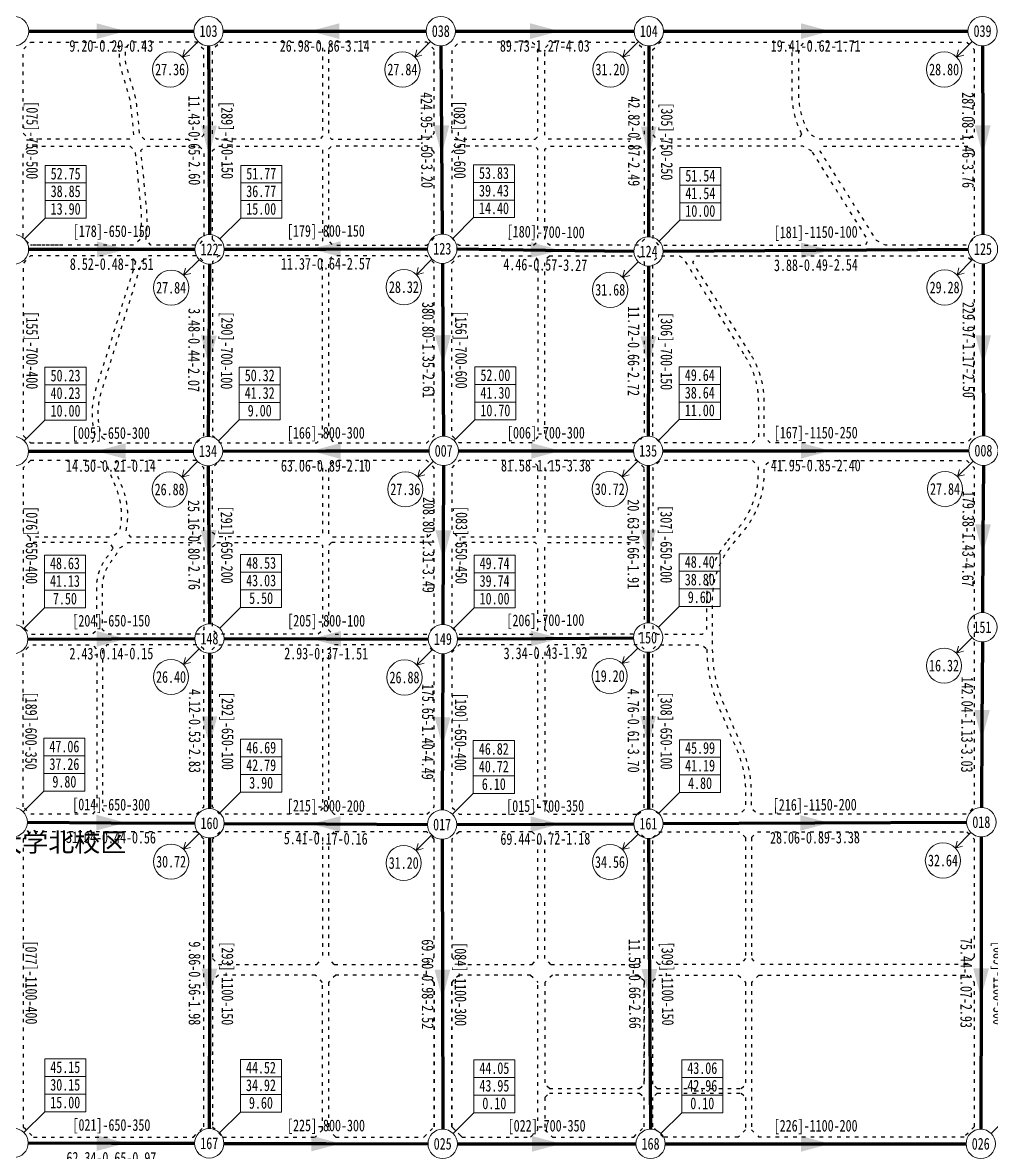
# Model space of a CAD drawing. Header units: millimetres. Extents: x 19715 to 35549, y 3563 to 14826.
# Drawn here: x 28550 to 31851, y 7325 to 11174 of the extents above; entities that cross this region are included whole.
import ezdxf
from ezdxf.enums import TextEntityAlignment as Align

# ---------------------------------------------------------------- set-up
doc = ezdxf.new("R2010")
doc.units = ezdxf.units.MM
doc.linetypes.add('ACAD_ISO03W100', pattern=[30, 12, -18])
doc.layers.get('0').update_dxf_attribs({"color": 9, "linetype": 'ACAD_ISO03W100'})
for name, color, linetype, lineweight in [('上管段标注', 93, 'Continuous', 13), ('下管段标注', 93, 'Continuous', 13), ('管段', 4, 'Continuous', 70), ('节点', 30, 'Continuous', 13), ('节点压力', 6, 'Continuous', 13), ('节点流量', 40, 'Continuous', 13)]:
    doc.layers.add(name, color=color, linetype=linetype, lineweight=lineweight)
doc.styles.add('样式 2', font='simhei.ttf')
doc.styles.add('管段仿宋', font='simfang.ttf', dxfattribs={"width": 0.75})
doc.styles.add('节点仿宋', font='simfang.ttf', dxfattribs={"width": 0.75})

msp = doc.modelspace()

# ---------------------------------------------------------------- linework, layer by layer
for p, q in [((28577.4, 8417.2), (28552.4, 8392.2)), ((28552.4, 8392.2), (28552.4, 7990.2)), ((29142.4, 8417.2), (28577.4, 8417.2)), ((29167.4, 8392.2), (29142.4, 8417.2)), ((29167.4, 7985.2), (29167.4, 8392.2)), ((31013.4, 8397.2), (31013.4, 7985.2)), ((28552.4, 7990.2), (28552.4, 7412.2)), ((29167.4, 7412.2), (29167.4, 7985.2)), ((29217.4, 7929.2), (29197.4, 7909.2)), ((29547.2, 7929.2), (29217.4, 7929.2)), ((29572.2, 7904.2), (29547.2, 7929.2)), ((29617.2, 7929.2), (29592.2, 7904.2)), ((29927.4, 7929.2), (29617.2, 7929.2)), ((29952.4, 7904.2), (29927.4, 7929.2)), ((29952.4, 7904.2), (29927.4, 7929.2)), ((30012.4, 7904.2), (30037.4, 7929.2)), ((30037.4, 7929.2), (30012.4, 7904.2)), ((30199.2, 7929.2), (30037.4, 7929.2)), ((30280.9, 7929.2), (30199.2, 7929.2)), ((30280.9, 7929.2), (30305.9, 7904.2)), ((30354.9, 7929.2), (30329.9, 7904.2)), ((30647.4, 7929.2), (30354.9, 7929.2)), ((30647.4, 7929.2), (30667.4, 7909.2)), ((30667.4, 7909.2), (30647.4, 7929.2)), ((30697.4, 7909.2), (30717.4, 7929.2)), ((30717.4, 7929.2), (30988.4, 7929.2)), ((30988.4, 7929.2), (31013.4, 7904.2)), ((31058.4, 7929.2), (31033.4, 7904.2)), ((31058.4, 7929.2), (31767.4, 7929.2)), ((31767.4, 7929.2), (31792.4, 7904.2)), ((29197.4, 7909.2), (29197.4, 7412.2)), ((29572.2, 7402.2), (29572.2, 7904.2)), ((29592.2, 7904.2), (29592.2, 7402.2)), ((29952.4, 7412.2), (29952.4, 7904.2)), ((29952.4, 7412.2), (29952.4, 7904.2)), ((29952.4, 7904.2), (29952.4, 7412.2)), ((30012.4, 7412.2), (30012.4, 7904.2)), ((30012.4, 7904.2), (30012.4, 7412.2)), ((30012.4, 7904.2), (30012.4, 7412.2)), ((30305.9, 7402.2), (30305.9, 7904.2)), ((30329.9, 7904.2), (30329.9, 7557.2)), ((30667.4, 7909.2), (30667.4, 7557.2)), ((30667.4, 7557.2), (30667.4, 7909.2)), ((30697.4, 7557.2), (30697.4, 7909.2)), ((31013.4, 7904.2), (31013.4, 7557.2)), ((31033.4, 7904.2), (31033.4, 7402.2)), ((31792.4, 7904.2), (31792.4, 7412.2)), ((30344.9, 7542.2), (30329.9, 7557.2)), ((30652.4, 7542.2), (30667.4, 7557.2)), ((30712.4, 7542.2), (30697.4, 7557.2)), ((30998.4, 7542.2), (31013.4, 7557.2)), ((30329.9, 7512.2), (30344.9, 7527.2)), ((30329.9, 7512.2), (30329.9, 7402.2)), ((30344.9, 7542.2), (30652.4, 7542.2)), ((30344.9, 7527.2), (30652.4, 7527.2)), ((30652.4, 7527.2), (30667.4, 7512.2)), ((30667.4, 7412.2), (30667.4, 7512.2)), ((30712.4, 7527.2), (30697.4, 7512.2)), ((30697.4, 7412.2), (30697.4, 7512.2)), ((30712.4, 7542.2), (30998.4, 7542.2)), ((30712.4, 7527.2), (30998.4, 7527.2)), ((30998.4, 7527.2), (31013.4, 7512.2)), ((31013.4, 7512.2), (31013.4, 7402.2)), ((28552.4, 7412.2), (28587.4, 7377.2)), ((29132.4, 7377.2), (29167.4, 7412.2)), ((29197.4, 7412.2), (29232.4, 7377.2)), ((29572.2, 7402.2), (29547.2, 7377.2)), ((29617.2, 7377.2), (29592.2, 7402.2)), ((29917.4, 7377.2), (29952.4, 7412.2)), ((29917.4, 7377.2), (29952.4, 7412.2)), ((30047.4, 7377.2), (30012.4, 7412.2)), ((30012.4, 7412.2), (30047.4, 7377.2)), ((30280.9, 7377.2), (30305.9, 7402.2)), ((30329.9, 7402.2), (30354.9, 7377.2)), ((30632.4, 7377.2), (30667.4, 7412.2)), ((30632.4, 7377.2), (30667.4, 7412.2)), ((30732.4, 7377.2), (30697.4, 7412.2)), ((31013.4, 7402.2), (30988.4, 7377.2)), ((31033.4, 7402.2), (31058.4, 7377.2)), ((28587.4, 7377.2), (29132.4, 7377.2)), ((29232.4, 7377.2), (29547.2, 7377.2)), ((29617.2, 7377.2), (29825.7, 7377.2)), ((29825.7, 7377.2), (29917.4, 7377.2)), ((30047.4, 7377.2), (30280.9, 7377.2)), ((30354.9, 7377.2), (30632.4, 7377.2)), ((30988.4, 7377.2), (30732.4, 7377.2)), ((31757.4, 7377.2), (31058.4, 7377.2))]:
    msp.add_line(p, q)
at = {"flags": 128}
for points in [[(28577.4, 11107.2), (28859.2, 11107.2), (28879.2, 11087.2), (28879.2, 11054.4, 0.070121), (28883.8, 11021.9), (28912, 10923.8, -0.045408), (28918.3, 10891.3), (28928.1, 10791.6), (28914.6, 10776.7), (28572.4, 10776.7), (28552.4, 10796.7), (28552.4, 11082.2), (28577.4, 11107.2)], [(28950.2, 10435), (28927.4, 10415.2), (28577.4, 10415.2), (28552.4, 10440.2), (28552.4, 10732.7), (28572.4, 10752.7), (28917, 10752.7), (28933.4, 10737.7), (28951.7, 10552.9, -0.055548), (28950.2, 10435)], [(28970.4, 10435, 0.054416), (28971.6, 10554.9), (28953.5, 10737.7), (28967.1, 10752.7), (29152.4, 10752.7), (29167.4, 10737.7), (29167.4, 10435.2), (29147.4, 10415.2), (28987.6, 10415.2), (28970.4, 10435)], [(28935.3, 10359.8, -0.008918), (28930, 10341.5), (28798.9, 9922.5, 0.154446), (28799.5, 9761.1, 0.154446)], [(28820.6, 9761), (28847.8, 9742.3), (29142.4, 9742.3), (29167.4, 9767.3), (29167.4, 10359.2), (29147.4, 10379.2), (28980.8, 10379.2), (28956, 10359.7, -0.011374), (28949.1, 10335.6), (28818, 9916.6, 0.16128), (28820.6, 9761)], [(31011.9, 10036.7, -0.141769), (31056.7, 9881.8), (31056.7, 9762.4), (31036.7, 9742.4), (30722.4, 9742.4), (30697.4, 9767.4), (30697.4, 10359.2), (30717.4, 10379.2), (30787.3, 10379.2), (30800, 10372.2), (31011.9, 10036.7)], [(31028.8, 10047.4), (30833.8, 10356.1), (30846.5, 10379.2), (31767.4, 10379.2), (31792.4, 10354.2), (31792.4, 9767.4), (31767.4, 9742.4), (31096.7, 9742.4), (31076.7, 9762.4), (31076.7, 9881.8, 0.141769), (31028.8, 10047.4)], [(28577.4, 9682.3), (28552.4, 9657.3), (28552.4, 9442.3), (28572.4, 9422.3), (28855.3, 9422.3), (28880.9, 9441.5, 0.157155), (28870.5, 9583.8), (28838, 9664), (28810.6, 9682.3), (28577.4, 9682.3)], [(29142.4, 9682.3), (28872.1, 9682.3), (28859.7, 9663.8), (28889, 9591.3, -0.152106), (28901.5, 9441.6), (28916.4, 9422.3), (29152.4, 9422.3), (29167.4, 9437.3), (29167.4, 9657.3), (29142.4, 9682.3)], [(30952.3, 9408), (30990, 9453.5, 0.174747), (31056.7, 9638.5), (31056.7, 9662.4), (31036.7, 9682.4), (30722.4, 9682.4), (30697.4, 9657.4), (30697.4, 9105.4), (30712.4, 9090.4), (30866, 9090.4), (30881, 9105.4), (30881, 9210.2, -0.174747), (30952.3, 9408)], [(30939.7, 8851.5, -0.10027), (30901, 9042.2), (30901, 9210.2, -0.174747), (30967.7, 9395.3), (31005.4, 9440.7, 0.174747), (31076.7, 9638.5), (31076.7, 9662.4), (31096.7, 9682.4), (31767.4, 9682.4), (31792.4, 9657.4), (31792.4, 9409.4), (31792.4, 8502.2), (31767.4, 8477.2), (31053.4, 8477.2), (31033.4, 8497.2), (31033.4, 8546.5, 0.10027), (31001.1, 8706), (30939.7, 8851.5)], [(28858.7, 9384.4), (28847.6, 9402.3), (28572.4, 9402.3), (28552.4, 9382.3), (28552.4, 9115.3), (28577.4, 9090.3), (28787.7, 9090.3), (28802.7, 9105.3), (28802.7, 9254.9, -0.156137), (28836.6, 9351.2), (28840.4, 9356.1, 0.03626), (28858.7, 9384.4)], [(28881.1, 9384.1), (28909.3, 9402.3), (29152.4, 9402.3), (29167.4, 9387.3), (29167.4, 9105.3), (29152.4, 9090.3), (28837.7, 9090.3), (28822.7, 9105.3), (28822.7, 9254.6, -0.155658), (28852.6, 9339.1), (28856.3, 9344.1, 0.04669), (28881.1, 9384.1)], [(30881, 9039.4, 0.098865), (30921.2, 8843.7), (30982.7, 8698.3, -0.10027), (31013.4, 8546.5), (31013.4, 8497.2), (30993.4, 8477.2), (30717.4, 8477.2), (30697.4, 8497.2), (30697.4, 9039.4), (30712.4, 9054.4), (30866, 9054.4), (30881, 9039.4)]]:
    msp.add_lwpolyline(points, format="xyb", dxfattribs=at)
for points in [[(29167.4, 11082.2), (29142.4, 11107.2), (28919.2, 11107.2), (28899.2, 11087.2), (28899.2, 11054.4, 0.070121), (28903, 11027.5), (28931.2, 10929.4, -0.045408), (28938.2, 10893.3), (28948.2, 10791.6), (28964.7, 10776.7), (29152.4, 10776.7), (29167.4, 10791.7)], [(31203.9, 10794.2), (31193.5, 10776.7), (30712.4, 10776.7), (30697.4, 10791.7), (30697.4, 11082.2), (30722.4, 11107.2), (31150.4, 11107.2), (31170.4, 11087.2), (31170.4, 10934.8, 0.117437)], [(31792.4, 11082.2), (31792.4, 10796.7), (31772.4, 10776.7), (31261.7, 10776.7), (31231.4, 10793.8, -0.128686), (31194.4, 10934.8), (31194.4, 11087.2), (31214.4, 11107.2), (31767.4, 11107.2)]]:
    msp.add_lwpolyline(points, format="xyb", close=True, dxfattribs=at)
for points in [[(29222.4, 11107.2), (29557.2, 11107.2), (29572.2, 11092.2), (29572.2, 10786.7), (29562.2, 10776.7), (29212.4, 10776.7), (29197.4, 10791.7), (29197.4, 11082.2)], [(29952.4, 11082.2), (29927.4, 11107.2), (29769.4, 11107.2), (29607.2, 11107.2), (29592.2, 11092.2), (29592.2, 10786.7), (29602.2, 10776.7), (29932.4, 10776.7), (29952.4, 10796.7)], [(30295.9, 10776.7), (30305.9, 10786.7), (30305.9, 11087.2), (30285.9, 11107.2), (30037.4, 11107.2), (30012.4, 11082.2), (30012.4, 10796.7), (30032.4, 10776.7)], [(30652.4, 10776.7), (30339.9, 10776.7), (30329.9, 10786.7), (30329.9, 11087.2), (30349.9, 11107.2), (30642.4, 11107.2), (30667.4, 11082.2), (30667.4, 10791.7)], [(29197.4, 10435.2), (29197.4, 10737.7), (29212.4, 10752.7), (29562.2, 10752.7), (29572.2, 10742.7), (29572.2, 10430.2), (29557.2, 10415.2), (29217.4, 10415.2)], [(29952.4, 10732.7), (29932.4, 10752.7), (29602.2, 10752.7), (29592.2, 10742.7), (29592.2, 10430.2), (29607.2, 10415.2), (29927.4, 10415.2), (29952.4, 10440.2)], [(30290.9, 10415.2), (30305.9, 10430.2), (30305.9, 10742.7), (30295.9, 10752.7), (30032.4, 10752.7), (30012.4, 10732.7), (30012.4, 10440.2), (30037.4, 10415.2)], [(30667.4, 10737.7), (30667.4, 10435.2), (30647.4, 10415.2), (30344.9, 10415.2), (30329.9, 10430.2), (30329.9, 10742.7), (30339.9, 10752.7), (30652.4, 10752.7)], [(31239.2, 10735.7), (31208.5, 10752.7), (30712.4, 10752.7), (30697.4, 10737.7), (30697.4, 10435.2), (30717.4, 10415.2), (31421.7, 10415.2), (31431, 10432.1)], [(31792.4, 10732.7), (31792.4, 10440.2), (31767.4, 10415.2), (31490, 10415.2), (31459.4, 10432.1), (31267.6, 10735.7), (31276.9, 10752.7), (31772.4, 10752.7)], [(29197.4, 9767.3), (29222.4, 9742.3), (29552.2, 9742.3), (29572.2, 9762.3), (29572.2, 10364.2), (29557.2, 10379.2), (29217.4, 10379.2), (29197.4, 10359.2)], [(29952.4, 10354.2), (29927.4, 10379.2), (29607.2, 10379.2), (29592.2, 10364.2), (29592.2, 9762.3), (29612.2, 9742.3), (29927.4, 9742.3), (29952.4, 9767.3)], [(30305.9, 10364.2), (30305.9, 9762.3), (30285.9, 9742.3), (30037.4, 9742.3), (30012.4, 9767.3), (30012.4, 10354.2), (30037.4, 10379.2), (30290.9, 10379.2)], [(30344.9, 10379.2), (30647.4, 10379.2), (30667.4, 10359.2), (30667.4, 9767.4), (30642.4, 9742.4), (30349.9, 9742.3), (30329.9, 9762.3), (30329.9, 10364.2)], [(29562.2, 9422.3), (29212.4, 9422.3), (29197.4, 9437.3), (29197.4, 9657.3), (29222.4, 9682.3), (29552.2, 9682.3), (29572.2, 9662.3), (29572.2, 9432.3)], [(29932.4, 9422.3), (29952.4, 9442.3), (29952.4, 9657.3), (29927.4, 9682.3), (29612.2, 9682.3), (29592.2, 9662.3), (29592.2, 9432.3), (29602.2, 9422.3)], [(30305.9, 9662.3), (30285.9, 9682.3), (30037.4, 9682.3), (30012.4, 9657.3), (30012.4, 9442.3), (30032.4, 9422.3), (30295.9, 9422.3), (30305.9, 9432.3)], [(30667.4, 9657.4), (30642.4, 9682.4), (30349.9, 9682.3), (30329.9, 9662.3), (30329.9, 9432.3), (30339.9, 9422.3), (30652.4, 9422.3), (30667.4, 9437.3)], [(29212.4, 9402.3), (29562.2, 9402.3), (29572.2, 9392.3), (29572.2, 9105.3), (29557.2, 9090.3), (29212.4, 9090.3), (29197.4, 9105.3), (29197.4, 9387.3)], [(29602.2, 9402.3), (29592.2, 9392.3), (29592.2, 9105.3), (29607.2, 9090.3), (29927.4, 9090.3), (29952.4, 9115.3), (29952.4, 9382.3), (29932.4, 9402.3)], [(30032.4, 9402.3), (30012.4, 9382.3), (30012.4, 9115.3), (30037.4, 9090.3), (30290.9, 9090.3), (30305.9, 9105.3), (30305.9, 9392.3), (30295.9, 9402.3)], [(30329.9, 9105.3), (30329.9, 9392.3), (30339.9, 9402.3), (30652.4, 9402.3), (30667.4, 9387.3), (30667.4, 9105.4), (30652.4, 9090.4), (30344.9, 9090.3)], [(28552.4, 8502.2), (28552.4, 9029.3), (28577.4, 9054.3), (28787.7, 9054.3), (28802.7, 9039.3), (28802.7, 8492.2), (28787.7, 8477.2), (28577.4, 8477.2)], [(29167.4, 9039.3), (29152.4, 9054.3), (28837.7, 9054.3), (28822.7, 9039.3), (28822.7, 8492.2), (28837.7, 8477.2), (29142.4, 8477.2), (29167.4, 8502.2)], [(29552.2, 8477.2), (29222.4, 8477.2), (29197.4, 8502.2), (29197.4, 9039.3), (29212.4, 9054.3), (29557.2, 9054.3), (29572.2, 9039.3), (29572.2, 8497.2)], [(29927.4, 8477.2), (29952.4, 8502.2), (29952.4, 9029.3), (29927.4, 9054.3), (29607.2, 9054.3), (29592.2, 9039.3), (29592.2, 8497.2), (29612.2, 8477.2)], [(30285.9, 8477.2), (30305.9, 8497.2), (30305.9, 9039.3), (30290.9, 9054.3), (30037.4, 9054.3), (30012.4, 9029.3), (30012.4, 8502.2), (30037.4, 8477.2)], [(30647.4, 8477.2), (30667.4, 8497.2), (30667.4, 9039.4), (30652.4, 9054.4), (30344.9, 9054.3), (30329.9, 9039.3), (30329.9, 8497.2), (30349.9, 8477.2)]]:
    msp.add_lwpolyline(points, close=True, dxfattribs=at)
for points in [[(28672.4, 10415.2), (28577.4, 10415.2)], [(31792.4, 9767.4), (31792.4, 10049.8)], [(29552.2, 8417.2), (29222.4, 8417.2), (29197.4, 8392.2), (29197.4, 7985.2), (29217.4, 7965.2), (29552.2, 7965.2)], [(29552.2, 8417.2), (29572.2, 8397.2)], [(29572.2, 8397.2), (29572.2, 7985.2)], [(29612.2, 8417.2), (29592.2, 8397.2)], [(29592.2, 8397.2), (29592.2, 7985.2)], [(29612.2, 7965.2), (29927.4, 7965.2), (29952.4, 7990.2), (29952.4, 8392.2), (29927.4, 8417.2), (29612.2, 8417.2)], [(30285.9, 8417.2), (30037.4, 8417.2), (30012.4, 8392.2), (30012.4, 7990.2), (30037.4, 7965.2), (30285.9, 7965.2)], [(30285.9, 8417.2), (30305.9, 8397.2)], [(30305.9, 7985.2), (30305.9, 8397.2)], [(30349.9, 8417.2), (30329.9, 8397.2)], [(30329.9, 7985.2), (30329.9, 8397.2)], [(30349.9, 7965.2), (30647.4, 7965.2), (30667.4, 7985.2), (30667.4, 8397.2), (30647.4, 8417.2), (30349.9, 8417.2)], [(30993.4, 7965.2), (30717.4, 7965.2), (30697.4, 7985.2), (30697.4, 8397.2), (30717.4, 8417.2), (30993.4, 8417.2)], [(31013.4, 8397.2), (30993.4, 8417.2)], [(31033.4, 8397.2), (31053.4, 8417.2)], [(31033.4, 8397.2), (31033.4, 7985.2)], [(31053.4, 8417.2), (31767.4, 8417.2), (31792.4, 8392.2), (31792.4, 7990.2), (31767.4, 7965.2), (31053.4, 7965.2)], [(29552.2, 7965.2), (29572.2, 7985.2)], [(29612.2, 7965.2), (29592.2, 7985.2)], [(30285.9, 7965.2), (30305.9, 7985.2)], [(30349.9, 7965.2), (30329.9, 7985.2)], [(31013.4, 7985.2), (30993.4, 7965.2)], [(31033.4, 7985.2), (31053.4, 7965.2)], [(31792.4, 7412.2), (31757.4, 7377.2)]]:
    msp.add_lwpolyline(points)
for points in [[(28935.3, 10359.8), (28920.3, 10379.2), (28577.4, 10379.2), (28552.4, 10354.2), (28552.4, 9767.3), (28577.4, 9742.3), (28672.4, 9742.3)], [(28577.4, 9742.3), (28786.3, 9742.3), (28799.5, 9761.1)]]:
    msp.add_lwpolyline(points, dxfattribs=at)
at = {"layer": '管段'}
for points in [[(28571.3, 11144.8), (28852.4, 11144.8), (29133.6, 11144.8)], [(29233.6, 11144.8), (29579.3, 11144.8), (29924.9, 11144.8)], [(30024.9, 11144.8), (30329.3, 11144.8), (30633.6, 11144.8)], [(30733.6, 11144.8), (31252, 11144.8), (31770.5, 11144.8)], [(29183.8, 11094.8), (29185.3, 10773.1), (29186.9, 10451.5)], [(29975.3, 11094.8), (29977.5, 10774.1), (29979.7, 10453.5)], [(30683.6, 11094.8), (30683.3, 10769.6), (30683, 10444.3)], [(31820.6, 11094.8), (31821.2, 10773.6), (31821.9, 10452.3)], [(28570.8, 10401.5), (28854, 10401.5), (29137.1, 10401.5)], [(29237.1, 10401.6), (29583.6, 10402.5), (29930.1, 10403.3)], [(30030, 10402.8), (30331.5, 10398.9), (30632.9, 10395)], [(30732.9, 10394.7), (31252.5, 10398.3), (31772, 10402)], [(29186.7, 10351.5), (29184.5, 10057.8), (29182.3, 9764.2)], [(29980.4, 10353.5), (29982.4, 10059.1), (29984.5, 9764.8)], [(30682.8, 10344.3), (30682.1, 10054.7), (30681.3, 9765.1)], [(31822.1, 10352.3), (31822.8, 10059), (31823.4, 9765.6)], [(28570.4, 9713.7), (28851.2, 9713.9), (29131.9, 9714.1)], [(29231.9, 9714.2), (29583.4, 9714.5), (29934.8, 9714.7)], [(30034.8, 9714.8), (30333, 9714.9), (30631.2, 9715.1)], [(30731.2, 9715.1), (31252.3, 9715.3), (31773.5, 9715.6)], [(29182.3, 9664.2), (29184.3, 9394.8), (29186.4, 9125.3)], [(29984.6, 9664.8), (29983.5, 9394.3), (29982.3, 9123.7)], [(30681.2, 9665.1), (30681.2, 9396.8), (30681.1, 9128.6)], [(31823.2, 9665.6), (31821.8, 9414.8), (31820.4, 9164.1)], [(28568.4, 9073.8), (28852.6, 9074.5), (29136.8, 9075.2)], [(29236.8, 9075.2), (29584.4, 9074.5), (29932.1, 9073.8)], [(30032.1, 9074.1), (30331.6, 9076.1), (30631.1, 9078.2)], [(31819.9, 9064.1), (31818.3, 8782), (31816.7, 8500)], [(29186.8, 9025.3), (29186.8, 8760.7), (29186.9, 8496.2)], [(29981.9, 9023.7), (29980.8, 8757.7), (29979.6, 8491.7)], [(30681.2, 9028.6), (30681.6, 8761.7), (30682, 8494.8)], [(28566.5, 8449.7), (28851.7, 8448.1), (29136.9, 8446.4)], [(29236.9, 8445.9), (29583.2, 8443.9), (29929.4, 8441.9)], [(30029.4, 8441.9), (30330.8, 8443.3), (30632.1, 8444.6)], [(30732.1, 8445.1), (31249.3, 8447.4), (31766.4, 8449.7)], [(29186.9, 8396.2), (29186.5, 7901), (29186.1, 7405.8)], [(29979.5, 8391.7), (29980.4, 7897.9), (29981.3, 7404.1)], [(30682.5, 8394.8), (30685.9, 7899.5), (30689.3, 7404.1)], [(31816.3, 8400), (31815.3, 7902.1), (31814.4, 7404.1)], [(28569.4, 7357.2), (28852.7, 7356.6), (29136.1, 7356)], [(29236.1, 7355.7), (29583.7, 7355), (29931.4, 7354.3)], [(30031.4, 7354.1), (30335.5, 7354.1), (30639.6, 7354.1)], [(30739.6, 7354.1), (31251.9, 7354.1), (31764.3, 7354.1)]]:
    msp.add_lwpolyline(points, dxfattribs=at)
for points in [[(28902.4, 11144.8), (28802.4, 11118), (28802.4, 11171.6)], [(29529.3, 11144.8), (29629.3, 11171.6), (29629.3, 11118)], [(30379.3, 11144.8), (30279.3, 11118), (30279.3, 11171.6)], [(31302, 11144.8), (31202, 11118), (31202, 11171.6)], [(29185.6, 10723.1), (29158.3, 10823), (29211.9, 10823.3)], [(29977.8, 10724.1), (29950.3, 10823.9), (30003.9, 10824.3)], [(30683.2, 10719.6), (30656.5, 10819.6), (30710.1, 10819.5)], [(31821.3, 10723.6), (31794.3, 10823.5), (31847.9, 10823.6)], [(28904, 10401.5), (28804, 10374.7), (28804, 10428.3)], [(29533.6, 10402.3), (29633.5, 10429.4), (29633.6, 10375.8)], [(30381.5, 10398.2), (30281.1, 10372.8), (30281.8, 10426.3)], [(31302.5, 10398.7), (31202.7, 10371.2), (31202.3, 10424.8)], [(29184.1, 10007.8), (29158.1, 10108), (29211.7, 10107.6)], [(29982.8, 10009.1), (29955.3, 10108.9), (30008.9, 10109.3)], [(30681.9, 10004.7), (30655.4, 10104.8), (30709, 10104.6)], [(31822.9, 10009), (31795.9, 10108.9), (31849.4, 10109)], [(28801.2, 9713.9), (28901.1, 9740.8), (28901.2, 9687.2)], [(29533.4, 9714.4), (29633.3, 9741.3), (29633.4, 9687.7)], [(30383, 9715), (30283, 9688.1), (30283, 9741.7)], [(31302.3, 9715.4), (31202.3, 9688.5), (31202.3, 9742.1)], [(29184.7, 9344.8), (29157.2, 9444.5), (29210.8, 9445)], [(29983.3, 9344.3), (29956.9, 9444.4), (30010.5, 9444.1)], [(30681.2, 9346.8), (30654.4, 9446.8), (30708, 9446.8)], [(31821.5, 9364.8), (31795.3, 9465), (31848.9, 9464.7)], [(28902.6, 9074.6), (28802.7, 9047.6), (28802.5, 9101.2)], [(29534.4, 9074.6), (29634.5, 9101.2), (29634.4, 9047.6)], [(30381.6, 9076.5), (30281.8, 9049), (30281.4, 9102.6)], [(31818, 8732), (31791.8, 8832.2), (31845.4, 8831.9)], [(29186.9, 8710.7), (29160, 8810.7), (29213.6, 8810.8)], [(29980.6, 8707.7), (29954.2, 8807.8), (30007.8, 8807.6)], [(30681.7, 8711.7), (30654.8, 8811.7), (30708.3, 8811.7)], [(28901.7, 8447.8), (28801.6, 8421.6), (28801.9, 8475.1)], [(29533.2, 8444.2), (29633.3, 8470.4), (29633, 8416.8)], [(30380.8, 8443.5), (30280.9, 8416.2), (30280.7, 8469.8)], [(31299.3, 8447.6), (31199.4, 8420.4), (31199.2, 8474)], [(29186.5, 7851), (29159.8, 7951), (29213.3, 7951)], [(29980.5, 7847.9), (29953.5, 7947.9), (30007.1, 7948)], [(30686.2, 7849.5), (30658.7, 7949.3), (30712.3, 7949.7)], [(31815.2, 7852.1), (31788.7, 7952.1), (31842.2, 7952)], [(28902.7, 7356.4), (28802.7, 7329.9), (28802.8, 7383.5)], [(29633.7, 7354.9), (29533.7, 7328.3), (29533.8, 7381.9)], [(30385.5, 7354.1), (30285.5, 7327.4), (30285.5, 7380.9)], [(31301.9, 7354.1), (31201.9, 7327.4), (31201.9, 7380.9)]]:
    msp.add_solid(points, dxfattribs=at)
at = {"layer": '节点'}
for centre in [(28521.3, 11144.8), (29183.6, 11144.8), (29974.9, 11144.8), (30683.6, 11144.8), (31820.5, 11144.8), (28520.8, 10401.5), (29187.1, 10401.5), (29980.1, 10403.5), (30682.9, 10394.3), (31822, 10402.3), (28520.4, 9713.7), (29181.9, 9714.2), (29984.8, 9714.8), (30681.2, 9715.1), (31823.5, 9715.6), (31820.1, 9114.1), (28518.4, 9073.7), (29186.8, 9075.3), (29982.1, 9073.7), (30681.1, 9078.6), (28516.5, 8450), (29186.9, 8446.2), (29979.4, 8441.7), (30682.1, 8444.8), (31816.4, 8450), (28519.4, 7357.3), (29186.1, 7355.8), (29981.4, 7354.1), (30689.6, 7354.1), (31814.3, 7354.1)]:
    msp.add_circle(centre, 50, dxfattribs=at)
at = {"layer": '节点压力'}
for p, q in [((28626.9, 10687.5), (28766.9, 10687.5)), ((28626.9, 10507.5), (28626.9, 10687.5)), ((28766.9, 10507.5), (28766.9, 10687.5)), ((29293.2, 10687.5), (29433.2, 10687.5)), ((29293.2, 10507.5), (29293.2, 10687.5)), ((29433.2, 10507.5), (29433.2, 10687.5)), ((30086.1, 10689.5), (30226.1, 10689.5)), ((30086.1, 10509.5), (30086.1, 10689.5)), ((30226.1, 10509.5), (30226.1, 10689.5)), ((30789, 10680.4), (30929, 10680.4)), ((30789, 10500.4), (30789, 10680.4)), ((30929, 10500.4), (30929, 10680.4)), ((28626.9, 10627.5), (28766.9, 10627.5)), ((29293.2, 10627.5), (29433.2, 10627.5)), ((30086.1, 10629.5), (30226.1, 10629.5)), ((30789, 10620.4), (30929, 10620.4)), ((28626.9, 10567.5), (28766.9, 10567.5)), ((29293.2, 10567.5), (29433.2, 10567.5)), ((30086.1, 10569.5), (30226.1, 10569.5)), ((30789, 10560.4), (30929, 10560.4)), ((30015.4, 10438.8), (30086.1, 10509.5)), ((30086.1, 10509.5), (30226.1, 10509.5)), ((28556.2, 10436.8), (28626.9, 10507.5)), ((28626.9, 10507.5), (28766.9, 10507.5)), ((29222.4, 10436.8), (29293.2, 10507.5)), ((29293.2, 10507.5), (29433.2, 10507.5)), ((30718.3, 10429.7), (30789, 10500.4)), ((30789, 10500.4), (30929, 10500.4)), ((28626.5, 9999.7), (28766.5, 9999.7)), ((28626.5, 9819.7), (28626.5, 9999.7)), ((28766.5, 9819.7), (28766.5, 9999.7)), ((29288, 10000.2), (29428, 10000.2)), ((29288, 9820.2), (29288, 10000.2)), ((29428, 9820.2), (29428, 10000.2)), ((30090.9, 10000.9), (30230.9, 10000.9)), ((30090.9, 9820.9), (30090.9, 10000.9)), ((30230.9, 9820.9), (30230.9, 10000.9)), ((30787.3, 10001.2), (30927.3, 10001.2)), ((30787.3, 9821.2), (30787.3, 10001.2)), ((30927.3, 9821.2), (30927.3, 10001.2)), ((28626.5, 9939.7), (28766.5, 9939.7)), ((29288, 9940.2), (29428, 9940.2)), ((30090.9, 9940.9), (30230.9, 9940.9)), ((30787.3, 9941.2), (30927.3, 9941.2)), ((28626.5, 9879.7), (28766.5, 9879.7)), ((29288, 9880.2), (29428, 9880.2)), ((30090.9, 9880.9), (30230.9, 9880.9)), ((30787.3, 9881.2), (30927.3, 9881.2)), ((28555.8, 9749), (28626.5, 9819.7)), ((28626.5, 9819.7), (28766.5, 9819.7)), ((29217.3, 9749.5), (29288, 9820.2)), ((29288, 9820.2), (29428, 9820.2)), ((30020.2, 9750.1), (30090.9, 9820.9)), ((30090.9, 9820.9), (30230.9, 9820.9)), ((30716.5, 9750.4), (30787.3, 9821.2)), ((30787.3, 9821.2), (30927.3, 9821.2)), ((28624.5, 9359.8), (28764.5, 9359.8)), ((28624.5, 9179.8), (28624.5, 9359.8)), ((28764.5, 9179.8), (28764.5, 9359.8)), ((29292.8, 9361.4), (29432.8, 9361.4)), ((29292.8, 9181.4), (29292.8, 9361.4)), ((29432.8, 9181.4), (29432.8, 9361.4)), ((30088.2, 9359.8), (30228.2, 9359.8)), ((30088.2, 9179.8), (30088.2, 9359.8)), ((30228.2, 9179.8), (30228.2, 9359.8)), ((30787.2, 9364.6), (30927.2, 9364.6)), ((30787.2, 9184.6), (30787.2, 9364.6)), ((30927.2, 9184.6), (30927.2, 9364.6)), ((28624.5, 9299.8), (28764.5, 9299.8)), ((29292.8, 9301.4), (29432.8, 9301.4)), ((30088.2, 9299.8), (30228.2, 9299.8)), ((30787.2, 9304.6), (30927.2, 9304.6)), ((28624.5, 9239.8), (28764.5, 9239.8)), ((29292.8, 9241.4), (29432.8, 9241.4)), ((30088.2, 9239.8), (30228.2, 9239.8)), ((30787.2, 9244.6), (30927.2, 9244.6)), ((28553.8, 9109.1), (28624.5, 9179.8)), ((28624.5, 9179.8), (28764.5, 9179.8)), ((29222.1, 9110.7), (29292.8, 9181.4)), ((29292.8, 9181.4), (29432.8, 9181.4)), ((30017.5, 9109.1), (30088.2, 9179.8)), ((30088.2, 9179.8), (30228.2, 9179.8)), ((30716.5, 9113.9), (30787.2, 9184.6)), ((30787.2, 9184.6), (30927.2, 9184.6)), ((28622.6, 8736), (28762.6, 8736)), ((28622.6, 8556), (28622.6, 8736)), ((28762.6, 8556), (28762.6, 8736)), ((29293, 8732.2), (29433, 8732.2)), ((29293, 8552.2), (29293, 8732.2)), ((29433, 8552.2), (29433, 8732.2)), ((30085.5, 8727.7), (30225.5, 8727.7)), ((30085.5, 8547.7), (30085.5, 8727.7)), ((30225.5, 8547.7), (30225.5, 8727.7)), ((30788.2, 8730.9), (30928.2, 8730.9)), ((30788.2, 8550.9), (30788.2, 8730.9)), ((30928.2, 8550.9), (30928.2, 8730.9)), ((28622.6, 8676), (28762.6, 8676)), ((29293, 8672.2), (29433, 8672.2)), ((30085.5, 8667.7), (30225.5, 8667.7)), ((30788.2, 8670.9), (30928.2, 8670.9)), ((28622.6, 8616), (28762.6, 8616)), ((29293, 8612.2), (29433, 8612.2)), ((30085.5, 8607.7), (30225.5, 8607.7)), ((30788.2, 8610.9), (30928.2, 8610.9)), ((28551.8, 8485.3), (28622.6, 8556)), ((28622.6, 8556), (28762.6, 8556)), ((29222.3, 8481.5), (29293, 8552.2)), ((29293, 8552.2), (29433, 8552.2)), ((30014.8, 8477), (30085.5, 8547.7)), ((30085.5, 8547.7), (30225.5, 8547.7)), ((30717.5, 8480.2), (30788.2, 8550.9)), ((30788.2, 8550.9), (30928.2, 8550.9)), ((28625.5, 7643.3), (28765.5, 7643.3)), ((28625.5, 7463.3), (28625.5, 7643.3)), ((28765.5, 7463.3), (28765.5, 7643.3)), ((29292.2, 7641.9), (29432.2, 7641.9)), ((29292.2, 7461.9), (29292.2, 7641.9)), ((29432.2, 7461.9), (29432.2, 7641.9)), ((30087.4, 7640.2), (30227.4, 7640.2)), ((30087.4, 7460.2), (30087.4, 7640.2)), ((30227.4, 7460.2), (30227.4, 7640.2)), ((30795.7, 7640.2), (30935.7, 7640.2)), ((30795.7, 7460.2), (30795.7, 7640.2)), ((30935.7, 7460.2), (30935.7, 7640.2)), ((28625.5, 7583.3), (28765.5, 7583.3)), ((29292.2, 7581.9), (29432.2, 7581.9)), ((30087.4, 7580.2), (30227.4, 7580.2)), ((30795.7, 7580.2), (30935.7, 7580.2)), ((28625.5, 7523.3), (28765.5, 7523.3)), ((29292.2, 7521.9), (29432.2, 7521.9)), ((30087.4, 7520.2), (30227.4, 7520.2)), ((30795.7, 7520.2), (30935.7, 7520.2)), ((28554.7, 7392.6), (28625.5, 7463.3)), ((28625.5, 7463.3), (28765.5, 7463.3)), ((29221.5, 7391.2), (29292.2, 7461.9)), ((29292.2, 7461.9), (29432.2, 7461.9)), ((30016.7, 7389.5), (30087.4, 7460.2)), ((30087.4, 7460.2), (30227.4, 7460.2)), ((30725, 7389.5), (30795.7, 7460.2)), ((30795.7, 7460.2), (30935.7, 7460.2)), ((31849.6, 7389.5), (31920.3, 7460.2))]:
    msp.add_line(p, q, dxfattribs=at)
at = {"layer": '节点流量'}
for p, q in [((29095.2, 11056.4), (29148.3, 11109.4)), ((29886.5, 11056.4), (29939.6, 11109.4)), ((30595.2, 11056.4), (30648.3, 11109.4)), ((31732.1, 11056.4), (31785.1, 11109.4)), ((29095.2, 11056.4), (29101.7, 11080.6)), ((29095.2, 11056.4), (29119.4, 11062.9)), ((29886.5, 11056.4), (29893, 11080.6)), ((29886.5, 11056.4), (29910.7, 11062.9)), ((30595.2, 11056.4), (30601.7, 11080.6)), ((30595.2, 11056.4), (30619.4, 11062.9)), ((31732.1, 11056.4), (31738.5, 11080.6)), ((31732.1, 11056.4), (31756.2, 11062.9)), ((29098.7, 10313.1), (29151.7, 10366.1)), ((29891.7, 10315.1), (29944.7, 10368.1)), ((30594.5, 10305.9), (30647.6, 10359)), ((31733.6, 10313.9), (31786.7, 10367)), ((29098.7, 10313.1), (29105.2, 10337.2)), ((29098.7, 10313.1), (29122.8, 10319.6)), ((29891.7, 10315.1), (29898.1, 10339.2)), ((29891.7, 10315.1), (29915.8, 10321.5)), ((30594.5, 10305.9), (30601, 10330.1)), ((31733.6, 10313.9), (31740.1, 10338.1)), ((31733.6, 10313.9), (31757.8, 10320.4)), ((30594.5, 10305.9), (30618.7, 10312.4)), ((29093.5, 9625.8), (29146.6, 9678.8)), ((29896.4, 9626.4), (29949.5, 9679.4)), ((30592.8, 9626.7), (30645.8, 9679.7)), ((31735.1, 9627.2), (31788.1, 9680.2)), ((29093.5, 9625.8), (29100, 9649.9)), ((29093.5, 9625.8), (29117.7, 9632.3)), ((29896.4, 9626.4), (29902.9, 9650.5)), ((29896.4, 9626.4), (29920.6, 9632.9)), ((30592.8, 9626.7), (30599.3, 9650.8)), ((30592.8, 9626.7), (30617, 9633.2)), ((31735.1, 9627.2), (31741.6, 9651.3)), ((31735.1, 9627.2), (31759.2, 9633.7)), ((31731.7, 9025.7), (31784.8, 9078.7)), ((31731.7, 9025.7), (31738.2, 9049.9)), ((29098.4, 8986.9), (29151.4, 9040)), ((29098.4, 8986.9), (29104.8, 9011.1)), ((29893.7, 8985.3), (29946.8, 9038.4)), ((29893.7, 8985.3), (29900.2, 9009.5)), ((30592.8, 8990.2), (30645.8, 9043.2)), ((30592.8, 8990.2), (30599.2, 9014.3)), ((31731.7, 9025.7), (31755.9, 9032.2)), ((29098.4, 8986.9), (29122.5, 8993.4)), ((29893.7, 8985.3), (29917.9, 8991.8)), ((30592.8, 8990.2), (30616.9, 8996.6)), ((29098.5, 8357.8), (29151.6, 8410.8)), ((29891.1, 8353.3), (29944.1, 8406.3)), ((30593.7, 8356.5), (30646.8, 8409.5)), ((31728, 8361.6), (31781.1, 8414.6)), ((29098.5, 8357.8), (29105, 8381.9)), ((29098.5, 8357.8), (29122.7, 8364.2)), ((29891.1, 8353.3), (29897.5, 8377.4)), ((29891.1, 8353.3), (29915.2, 8359.7)), ((30593.7, 8356.5), (30600.2, 8380.6)), ((30593.7, 8356.5), (30617.9, 8362.9)), ((31728, 8361.6), (31734.5, 8385.7)), ((31728, 8361.6), (31752.2, 8368.1))]:
    msp.add_line(p, q, dxfattribs=at)
for centre in [(29052.8, 11014), (29844.1, 11014), (30552.8, 11014), (31689.6, 11014), (29056.3, 10270.7), (29849.2, 10272.6), (30552.1, 10263.5), (31691.2, 10271.5), (29051.1, 9583.4), (29854, 9584), (30550.4, 9584.3), (31692.7, 9584.8), (30550.3, 8947.7), (31689.3, 8983.3), (29055.9, 8944.5), (29851.3, 8942.9), (29056.1, 8315.3), (29848.6, 8310.8), (30551.3, 8314), (31685.6, 8319.2)]:
    msp.add_circle(centre, 60, dxfattribs=at)

# ---------------------------------------------------------------- texts
at = {"color": 7, "style": '样式 2'}
msp.add_text('安徽理工大学北校区', height=65, dxfattribs=at).set_placement((28105.8, 8349.1))
at = {"layer": '上管段标注', "style": '管段仿宋', "width": 0.75}
for s, rotation, p in [('[075]-750-500', 269.9658, (28551, 10773.1)), ('[289]-750-150', 270.268, (29215.3, 10773.3)), ('[082]-750-600', 270.3967, (30007.5, 10774.3)), ('[305]-750-250', 269.9455, (30713.3, 10769.5)), ('[178]-650-150', 359.9998, (28854, 10431.5)), ('[179]-800-150', 0.1432, (29583.5, 10432.5)), ('[180]-700-100', 359.256, (30331.9, 10428.9)), ('[181]-1150-100', 0.4024, (31252.3, 10428.3)), ('[155]-700-400', 269.9658, (28550.6, 10057.6)), ('[290]-700-100', 269.5691, (29214.5, 10057.6)), ('[156]-700-600', 270.3967, (30012.4, 10059.3)), ('[306]-700-150', 269.8541, (30712.1, 10054.6)), ('[005]-650-300', 0.0433, (28851.1, 9743.9)), ('[166]-800-300', 0.0433, (29583.3, 9744.5)), ('[006]-700-300', 0.0246, (30333, 9744.9)), ('[167]-1150-250', 0.0246, (31252.3, 9745.3)), ('[076]-650-400', 269.8222, (28549.4, 9393.6)), ('[291]-650-200', 270.4334, (29214.3, 9395)), ('[083]-650-450', 269.7578, (30013.5, 9394.1)), ('[307]-650-200', 269.9953, (30711.2, 9396.8)), ('[206]-700-100', 0.3956, (30331.4, 9106.1)), ('[204]-650-150', 0.1379, (28852.5, 9104.5)), ('[205]-800-100', 359.8848, (29584.5, 9104.5)), ('[189]-600-350', 269.8222, (28547.5, 8761.8)), ('[292]-650-100', 270.016, (29216.8, 8760.8)), ('[190]-650-400', 269.7578, (30010.8, 8757.6)), ('[308]-650-100', 270.088, (30711.6, 8761.7)), ('[014]-650-300', 359.6745, (28851.9, 8478.1)), ('[215]-800-200', 359.6745, (29583.4, 8473.9)), ('[015]-700-350', 0.2593, (30330.6, 8473.3)), ('[216]-1150-200', 0.2593, (31249.1, 8477.4)), ('[077]-1100-400', 270.1523, (28547.9, 7903.7)), ('[293]-1100-150', 269.9565, (29216.5, 7901)), ('[084]-1100-300', 270.1008, (30010.4, 7898)), ('[309]-1100-150', 270.3942, (30715.9, 7899.7)), ('[089]-1100-300', 269.8858, (31845.3, 7902)), ('[021]-650-350', 359.8778, (28852.8, 7386.6)), ('[225]-800-300', 359.8778, (29583.8, 7385))]:
    msp.add_text(s, height=40, rotation=rotation, dxfattribs=at).set_placement(p, align=Align.BOTTOM_CENTER)
for s, p in [('[022]-700-350', (30335.5, 7384.1)), ('[226]-1100-200', (31251.9, 7384.1))]:
    msp.add_text(s, height=40, dxfattribs=at).set_placement(p, align=Align.BOTTOM_CENTER)
at = {"layer": '下管段标注', "style": '管段仿宋', "width": 0.75}
for s, p in [('9.20-0.29-0.43', (28852.4, 11114.8)), ('26.98-0.86-3.14', (29579.3, 11114.8)), ('89.73-1.27-4.03', (30329.3, 11114.8)), ('19.41-0.62-1.71', (31252, 11114.8))]:
    msp.add_text(s, height=40, dxfattribs=at).set_placement(p, align=Align.TOP_CENTER)
for s, rotation, p in [('424.95-1.50-3.20', 270.3967, (29947.5, 10773.9)), ('287.08-1.46-3.76', 270.1211, (31791.2, 10773.5)), ('11.43-0.65-2.60', 270.268, (29155.4, 10773)), ('42.82-0.87-2.49', 269.9455, (30653.3, 10769.6)), ('8.52-0.48-1.51', 359.9998, (28854, 10371.5)), ('11.37-0.64-2.57', 0.1432, (29583.6, 10372.5)), ('4.46-0.57-3.27', 359.256, (30331.1, 10368.9)), ('3.88-0.49-2.54', 0.4024, (31252.7, 10368.3)), ('3.48-0.44-2.07', 269.5691, (29154.5, 10058.1)), ('380.80-1.35-2.61', 270.3967, (29952.4, 10058.9)), ('11.72-0.66-2.72', 269.8541, (30652.1, 10054.8)), ('229.97-1.17-2.50', 270.1211, (31792.8, 10058.9)), ('14.50-0.21-0.14', 0.0433, (28851.2, 9683.9)), ('63.06-0.89-2.10', 0.0433, (29583.4, 9684.5)), ('81.58-1.15-3.38', 0.0246, (30333, 9684.9)), ('41.95-0.85-2.40', 0.0246, (31252.3, 9685.3)), ('25.16-0.80-2.76', 270.4334, (29154.3, 9394.5)), ('208.80-1.31-3.49', 269.7578, (29953.5, 9394.4)), ('20.63-0.66-1.91', 269.9953, (30651.2, 9396.8)), ('179.38-1.43-4.67', 269.6812, (31791.8, 9415)), ('3.34-0.43-1.92', 0.3956, (30331.8, 9046.1)), ('2.43-0.14-0.15', 0.1379, (28852.7, 9044.5)), ('2.93-0.37-1.51', 359.8848, (29584.4, 9044.5)), ('142.04-1.13-3.03', 269.6812, (31788.3, 8782.2)), ('4.12-0.53-2.83', 270.016, (29156.8, 8760.7)), ('175.65-1.40-4.49', 269.7578, (29950.8, 8757.8)), ('4.76-0.61-3.70', 270.088, (30651.6, 8761.6)), ('31.04-0.44-0.56', 359.6745, (28851.5, 8418.1)), ('5.41-0.17-0.16', 359.6745, (29583, 8413.9)), ('69.44-0.72-1.18', 0.2593, (30330.9, 8413.3)), ('28.06-0.89-3.38', 0.2593, (31249.4, 8417.4)), ('69.60-0.98-2.52', 270.1008, (29950.4, 7897.9)), ('11.59-0.66-2.66', 270.3942, (30655.9, 7899.3)), ('75.44-1.07-2.93', 269.8858, (31785.3, 7902.1)), ('9.86-0.56-1.98', 269.9565, (29156.5, 7901)), ('62.34-0.65-0.97', 359.8778, (28852.7, 7326.6))]:
    msp.add_text(s, height=40, rotation=rotation, dxfattribs=at).set_placement(p, align=Align.TOP_CENTER)
at = {"layer": '节点', "style": '节点仿宋', "width": 0.75}
for s, p in [('103', (29183.6, 11144.8)), ('038', (29974.9, 11144.8)), ('104', (30683.6, 11144.8)), ('039', (31820.5, 11144.8)), ('122', (29187.1, 10401.5)), ('123', (29980.1, 10403.5)), ('124', (30682.9, 10394.3)), ('125', (31822, 10402.3)), ('134', (29181.9, 9714.2)), ('007', (29984.8, 9714.8)), ('135', (30681.2, 9715.1)), ('008', (31823.5, 9715.6)), ('151', (31820.1, 9114.1)), ('148', (29186.8, 9075.3)), ('149', (29982.1, 9073.7)), ('150', (30681.1, 9078.6)), ('018', (31816.4, 8450)), ('160', (29186.9, 8446.2)), ('017', (29979.4, 8441.7)), ('161', (30682.1, 8444.8)), ('167', (29186.1, 7355.8)), ('025', (29981.4, 7354.1)), ('168', (30689.6, 7354.1)), ('026', (31814.3, 7354.1))]:
    msp.add_text(s, height=40, dxfattribs=at).set_placement(p, align=Align.MIDDLE)
at = {"layer": '节点压力', "style": '节点仿宋', "width": 0.75}
for s, p in [('52.75', (28696.9, 10627.5)), ('51.77', (29363.2, 10627.5)), ('53.83', (30156.1, 10629.5)), ('51.54', (30859, 10620.4)), ('38.85', (28696.9, 10567.5)), ('36.77', (29363.2, 10567.5)), ('39.43', (30156.1, 10569.5)), ('41.54', (30859, 10560.4)), ('13.90', (28696.9, 10507.5)), ('15.00', (29363.2, 10507.5)), ('14.40', (30156.1, 10509.5)), ('10.00', (30859, 10500.4)), ('50.23', (28696.5, 9939.7)), ('50.32', (29358, 9940.2)), ('52.00', (30160.9, 9940.9)), ('49.64', (30857.3, 9941.2)), ('40.23', (28696.5, 9879.7)), ('41.32', (29358, 9880.2)), ('41.30', (30160.9, 9880.9)), ('38.64', (30857.3, 9881.2)), ('10.00', (28696.5, 9819.7)), ('9.00', (29358, 9820.2)), ('10.70', (30160.9, 9820.9)), ('11.00', (30857.3, 9821.2)), ('48.40', (30857.2, 9304.6)), ('48.63', (28694.5, 9299.8)), ('48.53', (29362.8, 9301.4)), ('49.74', (30158.2, 9299.8)), ('41.13', (28694.5, 9239.8)), ('43.03', (29362.8, 9241.4)), ('39.74', (30158.2, 9239.8)), ('38.80', (30857.2, 9244.6)), ('7.50', (28694.5, 9179.8)), ('5.50', (29362.8, 9181.4)), ('10.00', (30158.2, 9179.8)), ('9.60', (30857.2, 9184.6)), ('47.06', (28692.6, 8676)), ('46.69', (29363, 8672.2)), ('46.82', (30155.5, 8667.7)), ('45.99', (30858.2, 8670.9)), ('37.26', (28692.6, 8616)), ('42.79', (29363, 8612.2)), ('41.19', (30858.2, 8610.9)), ('40.72', (30155.5, 8607.7)), ('9.80', (28692.6, 8556)), ('3.90', (29363, 8552.2)), ('6.10', (30155.5, 8547.7)), ('4.80', (30858.2, 8550.9)), ('45.15', (28695.5, 7583.3)), ('44.52', (29362.2, 7581.9)), ('44.05', (30157.4, 7580.2)), ('43.06', (30865.7, 7580.2)), ('30.15', (28695.5, 7523.3)), ('34.92', (29362.2, 7521.9)), ('43.95', (30157.4, 7520.2)), ('42.96', (30865.7, 7520.2)), ('15.00', (28695.5, 7463.3)), ('9.60', (29362.2, 7461.9)), ('0.10', (30157.4, 7460.2)), ('0.10', (30865.7, 7460.2))]:
    msp.add_text(s, height=40, dxfattribs=at).set_placement(p, align=Align.BOTTOM_CENTER)
at = {"layer": '节点流量', "style": '节点仿宋', "width": 0.75}
for s, p in [('27.36', (29052.8, 11014)), ('27.84', (29844.1, 11014)), ('31.20', (30552.8, 11014)), ('28.80', (31689.6, 11014)), ('27.84', (29056.3, 10270.7)), ('28.32', (29849.2, 10272.6)), ('31.68', (30552.1, 10263.5)), ('29.28', (31691.2, 10271.5)), ('26.88', (29051.1, 9583.4)), ('27.36', (29854, 9584)), ('30.72', (30550.4, 9584.3)), ('27.84', (31692.7, 9584.8)), ('16.32', (31689.3, 8983.3)), ('26.40', (29055.9, 8944.5)), ('26.88', (29851.3, 8942.9)), ('19.20', (30550.3, 8947.7)), ('30.72', (29056.1, 8315.3)), ('31.20', (29848.6, 8310.8)), ('34.56', (30551.3, 8314)), ('32.64', (31685.6, 8319.2))]:
    msp.add_text(s, height=40, dxfattribs=at).set_placement(p, align=Align.MIDDLE)

doc.saveas('drawing.dxf')
